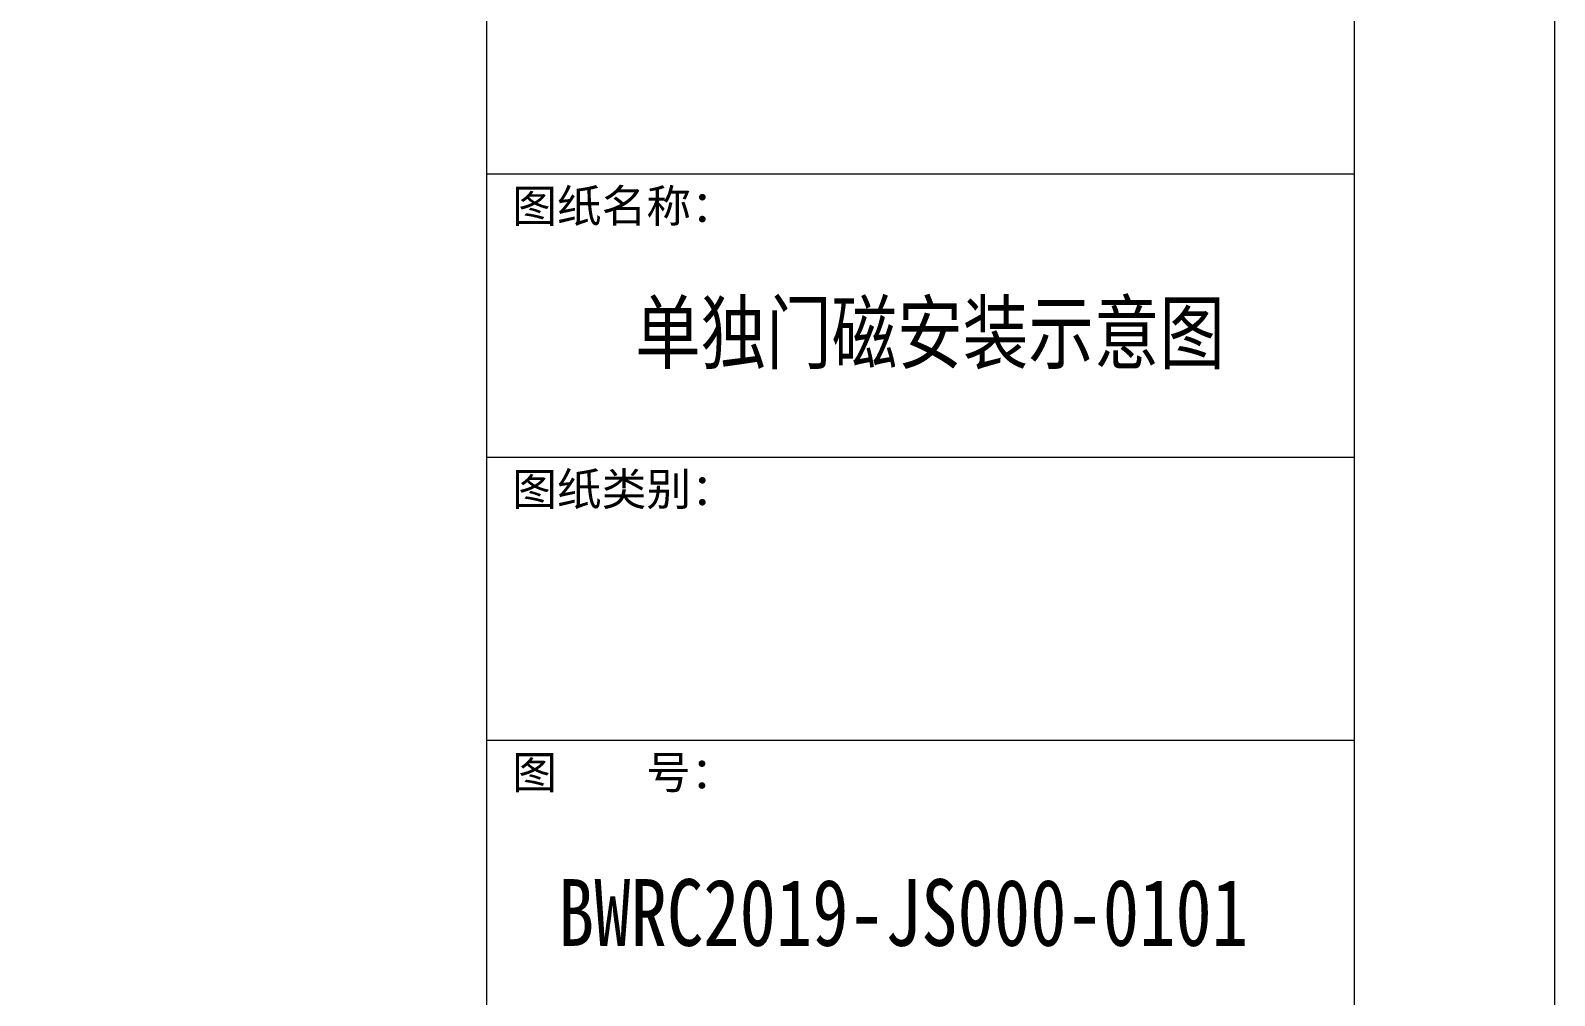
# Model space of a CAD drawing. Header units: millimetres. Extents: x 130143 to 328923, y 19139 to 134795.
# Drawn here: x 279041 to 288174, y 90601 to 96390 of the extents above; entities that cross this region are included whole.
import ezdxf

# ---------------------------------------------------------------- set-up
doc = ezdxf.new("R2010")
doc.units = ezdxf.units.MM
doc.header["$LTSCALE"] = 10
doc.layers.add('邦威智能化', color=7, linetype='Continuous', lineweight=18)
doc.styles.get("Standard").update_dxf_attribs({"font": 'arial.ttf'})
doc.styles.add('仿宋体', font='', dxfattribs={"width": 0.8})
doc.styles.get('仿宋体').set_extended_font_data('宋体')

# ---------------------------------------------------------------- blocks, each defined once
blk = doc.blocks.new('图框')
for p, q in [((34698, 590), (34698, -29110)), ((34698, -10463), (41198, -10463)), ((34698, -12587), (41198, -12587)), ((34698, -14710), (41198, -14710))]:
    blk.add_line(p, q)
for points in [[(-2302, 1740), (42698, 1740), (42698, -30260), (-2302, -30260)], [(-802, 590), (41198, 590), (41198, -29110), (-802, -29110)]]:
    blk.add_lwpolyline(points, close=True)
for s, p in [('图纸名称：', (34890, -10827)), ('图纸类别：', (34890, -12950)), ('图       号：', (34890, -15074))]:
    blk.add_text(s, height=245.7).set_placement(p)

msp = doc.modelspace()

# ---------------------------------------------------------------- block references
at = {"layer": '邦威智能化', "xscale": 0.8000000000029104, "yscale": 0.7999999999992724, "zscale": 0.8}
msp.add_blockref('图框', (254015.71396, 103901.06772, 0), dxfattribs=at)

# ---------------------------------------------------------------- texts
at = {"layer": '邦威智能化', "insert": (282663.7653, 94355.83591, 0), "char_height": 360, "width": 7293.6, "attachment_point": 7, "style": '仿宋体'}
msp.add_mtext('单独门磁安装示意图', dxfattribs=at)
at = {"layer": '邦威智能化', "color": 0, "insert": (282201.94447, 90892.99516, 0), "char_height": 400, "width": 6746.6666667, "attachment_point": 7, "style": '仿宋体'}
msp.add_mtext('BWRC2019-JS000-0101', dxfattribs=at)

doc.saveas('drawing.dxf')
